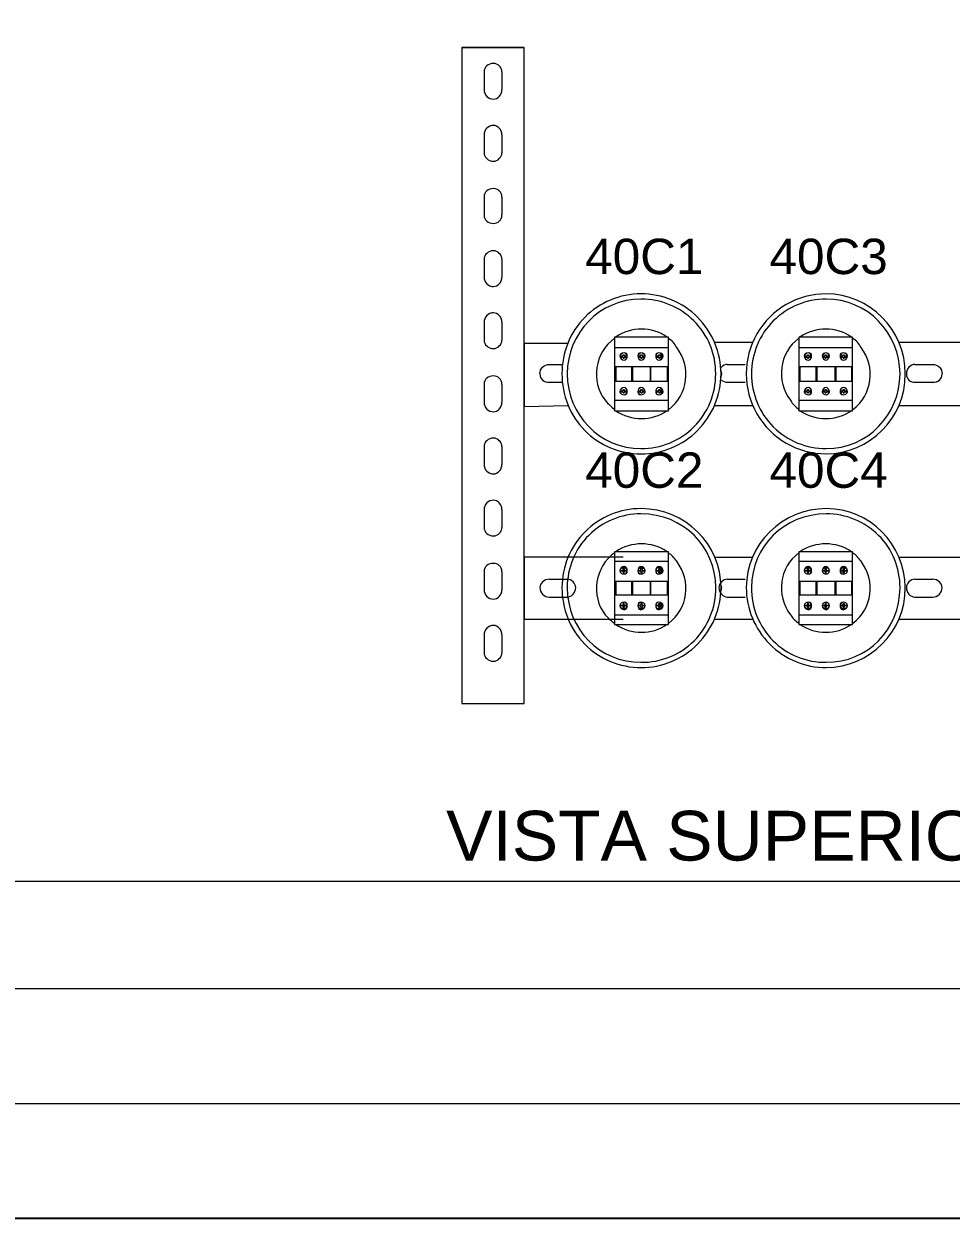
# Model space of a CAD drawing. Header units: millimetres. Extents: x 1004 to 59588, y 686 to 38112.
# Drawn here: x 17087 to 17605, y 10511 to 11178 of the extents above; entities that cross this region are included whole.
import ezdxf

# ---------------------------------------------------------------- set-up
doc = ezdxf.new("R2010")
doc.units = ezdxf.units.MM
doc.layers.add('PDF4_Geometry', color=7, linetype='Continuous')
doc.layers.add('PDF4_Text', color=7, linetype='Continuous')
doc.styles.add('PDF Arial', font='arial.ttf')

msp = doc.modelspace()

# ---------------------------------------------------------------- linework, layer by layer
at = {"layer": 'PDF4_Geometry', "lineweight": 25}
msp.add_lwpolyline([(19437.16, 13317.07), (15354.22, 13317.07), (15354.22, 10510.6), (19437.16, 10510.6)], close=True, dxfattribs=at)
at = {"layer": 'PDF4_Geometry', "lineweight": 0}
msp.add_lwpolyline([(17366.58, 10798.24), (17366.58, 11164.71), (17331.87, 11164.71), (17331.87, 10798.24)], close=True, dxfattribs=at)
for points in [[(17331.87, 11164.71), (17366.58, 11164.71)], [(17344.22, 11151.18), (17344.22, 11151.18)], [(17354.22, 11151.18), (17354.22, 11141.18)], [(17331.87, 11119.42), (17331.87, 11084.71)], [(17344.22, 11115.89), (17344.22, 11115.89)], [(17354.22, 11115.89), (17354.22, 11105.89)], [(17344.22, 11081.18), (17344.22, 11081.18)], [(17344.22, 11081.18), (17344.22, 11071.18)], [(17354.22, 11081.18), (17354.22, 11071.18)], [(17344.22, 11046.48), (17344.22, 11046.48)], [(17354.22, 11046.48), (17354.22, 11036.48)], [(17344.22, 11011.18), (17344.22, 11011.18)], [(17354.22, 11011.18), (17354.22, 11001.18)], [(17331.87, 11000.01), (17331.87, 10964.71)], [(17390.69, 10999.42), (17366.58, 10999.42), (17366.58, 10964.13), (17391.28, 10964.71)], [(17473.05, 11000.01), (17494.22, 11000.01)], [(17575.99, 11000.01), (17613.63, 11000.01)], [(17480.11, 10987.65), (17490.11, 10987.65)], [(17594.81, 10987.65), (17594.81, 10987.65)], [(17344.22, 10976.48), (17344.22, 10976.48)], [(17354.22, 10976.48), (17354.22, 10966.48)], [(17380.69, 10977.65), (17387.75, 10977.65)], [(17480.11, 10977.65), (17490.11, 10977.65)], [(17584.81, 10977.65), (17594.81, 10977.65)], [(17473.05, 10964.71), (17494.22, 10964.71)], [(17575.99, 10964.71), (17613.63, 10964.71)], [(17344.22, 10941.77), (17344.22, 10941.77)], [(17354.22, 10941.77), (17354.22, 10931.77)], [(17344.22, 10906.48), (17344.22, 10906.48)], [(17354.22, 10906.48), (17354.22, 10896.48)], [(17331.87, 10880.01), (17331.87, 10845.3)], [(17421.87, 10880.01), (17366.58, 10880.01), (17366.58, 10845.3), (17421.87, 10845.3)], [(17473.05, 10880.01), (17494.22, 10880.01)], [(17575.99, 10880.01), (17613.63, 10880.01)], [(17344.22, 10871.77), (17344.22, 10871.77)], [(17354.22, 10871.77), (17354.22, 10861.77)], [(17380.69, 10867.65), (17390.69, 10867.65)], [(17390.69, 10867.65), (17390.69, 10867.65)], [(17480.11, 10867.65), (17490.11, 10867.65)], [(17584.81, 10867.65), (17594.81, 10867.65)], [(17594.81, 10867.65), (17594.81, 10867.65)], [(17480.11, 10857.65), (17490.11, 10857.65)], [(17473.05, 10845.3), (17494.22, 10845.3)], [(17575.99, 10845.3), (17613.63, 10845.3)], [(17344.22, 10836.48), (17344.22, 10836.48)], [(17354.22, 10836.48), (17354.22, 10826.48)]]:
    msp.add_lwpolyline(points, dxfattribs=at)
for points in [[(17344.22, 11151.18), (17344.22, 11141.18, 0.416667), (17349.52, 11135.89)], [(17349.52, 11121.18, 0.416667), (17344.22, 11115.89), (17344.22, 11105.89)], [(17344.22, 11046.48), (17344.22, 11036.48, 0.416667), (17349.52, 11031.18)], [(17349.52, 11016.48, 0.416667), (17344.22, 11011.18), (17344.22, 11001.18)], [(17375.4, 10982.36, -0.416667), (17380.69, 10987.65), (17387.75, 10987.65)], [(17584.81, 10987.65), (17594.81, 10987.65, -0.416667), (17600.11, 10982.36)], [(17344.22, 10976.48), (17344.22, 10966.48, 0.416667), (17349.52, 10961.18)], [(17344.22, 10941.77), (17344.22, 10931.77, 0.416667), (17349.52, 10926.48)], [(17349.52, 10911.77, 0.416667), (17344.22, 10906.48), (17344.22, 10896.48)], [(17344.22, 10871.77), (17344.22, 10861.77, 0.416667), (17349.52, 10856.48)], [(17375.4, 10862.95, 0.416667), (17380.69, 10857.65), (17390.69, 10857.65)], [(17584.81, 10857.65), (17594.81, 10857.65, 0.416667), (17600.11, 10862.95)], [(17349.52, 10841.77, 0.416667), (17344.22, 10836.48), (17344.22, 10826.48)]]:
    msp.add_lwpolyline(points, format="xyb", dxfattribs=at)
at = {"layer": 'PDF4_Geometry', "lineweight": 18}
msp.add_lwpolyline([(17476.58, 10982.36, 0.414474), (17431.87, 11027.07, 0.417203), (17387.75, 10982.36, 0.417203), (17431.87, 10937.65, 0.414474)], format="xyb", close=True, dxfattribs=at)
for points in [[(17431.87, 10940.6, 0.417263), (17473.63, 10982.36, 0.417263), (17431.87, 11024.13)], [(17535.4, 11024.13, 0.417263), (17493.63, 10982.36, 0.417263), (17535.4, 10940.6)], [(17431.87, 10907.07, 0.415009), (17387.75, 10862.95, 0.417203), (17431.87, 10818.24, 0.414474), (17476.58, 10862.95)]]:
    msp.add_lwpolyline(points, format="xyb", dxfattribs=at)
for points in [[(17417.16, 10961.77), (17447.16, 10961.77), (17447.16, 11002.95), (17417.16, 11002.95)], [(17520.11, 10961.77), (17550.11, 10961.77), (17550.11, 11002.95), (17520.11, 11002.95)], [(17437.16, 10978.24), (17437.16, 10986.48)], [(17417.16, 10842.36), (17447.16, 10842.36), (17447.16, 10882.95), (17417.16, 10882.95)], [(17520.11, 10842.36), (17550.11, 10842.36), (17550.11, 10882.95), (17520.11, 10882.95)], [(17424.22, 10872.36), (17422.46, 10872.36)], [(17434.22, 10872.36), (17432.46, 10872.36)], [(17441.28, 10872.36), (17440.11, 10872.36)], [(17443.63, 10872.36), (17442.46, 10872.36)], [(17527.16, 10872.36), (17525.4, 10872.36)], [(17537.16, 10872.36), (17535.4, 10872.36)], [(17547.16, 10872.36), (17545.4, 10872.36)], [(17437.16, 10858.83), (17437.16, 10866.48)], [(17424.22, 10852.95), (17422.46, 10852.95)], [(17434.22, 10852.95), (17432.46, 10852.95)], [(17441.28, 10852.95), (17440.11, 10852.95)], [(17443.63, 10852.95), (17442.46, 10852.95)], [(17527.16, 10852.95), (17525.4, 10852.95)], [(17537.16, 10852.95), (17535.4, 10852.95)], [(17547.16, 10852.95), (17545.4, 10852.95)]]:
    msp.add_lwpolyline(points, close=True, dxfattribs=at)
for points in [[(17417.16, 10997.07), (17447.16, 10997.07)], [(17420.11, 10992.36), (17421.87, 10992.36), (17421.87, 10992.95), (17422.46, 10992.95), (17422.46, 10992.36), (17424.22, 10992.36)], [(17420.11, 10991.77), (17421.87, 10991.77), (17421.87, 10991.18), (17422.46, 10991.18), (17422.46, 10991.77), (17424.22, 10991.77)], [(17421.28, 10992.36), (17421.28, 10991.77)], [(17421.87, 10992.36), (17421.87, 10992.36)], [(17421.87, 10991.77), (17421.87, 10991.77)], [(17422.46, 10992.36), (17422.46, 10992.36)], [(17422.46, 10991.77), (17422.46, 10991.77)], [(17423.05, 10992.36), (17423.05, 10991.77)], [(17430.11, 10992.36), (17431.87, 10992.36), (17431.87, 10992.95), (17432.46, 10992.95), (17432.46, 10992.36), (17434.22, 10992.36)], [(17430.11, 10991.77), (17431.87, 10991.77), (17431.87, 10991.18), (17432.46, 10991.18), (17432.46, 10991.77), (17434.22, 10991.77)], [(17431.28, 10992.36), (17431.28, 10991.77)], [(17431.87, 10992.36), (17431.87, 10992.36)], [(17431.87, 10991.77), (17431.87, 10991.77)], [(17432.46, 10992.36), (17432.46, 10992.36)], [(17432.46, 10991.77), (17432.46, 10991.77)], [(17433.05, 10992.36), (17433.05, 10991.77)], [(17440.11, 10992.36), (17441.28, 10992.36)], [(17440.11, 10991.77), (17441.28, 10991.77)], [(17440.69, 10992.36), (17440.69, 10991.77)], [(17441.28, 10991.77), (17441.28, 10991.77)], [(17441.87, 10992.36), (17441.87, 10992.95), (17442.46, 10992.95), (17442.46, 10992.36), (17443.63, 10992.36)], [(17441.87, 10991.77), (17441.87, 10991.18), (17442.46, 10991.18), (17442.46, 10991.77), (17443.63, 10991.77)], [(17442.46, 10992.36), (17442.46, 10992.36)], [(17442.46, 10991.77), (17442.46, 10991.77)], [(17443.05, 10992.36), (17443.05, 10991.77)], [(17520.11, 10997.07), (17550.11, 10997.07)], [(17523.05, 10992.36), (17524.81, 10992.36), (17524.81, 10992.95), (17525.4, 10992.95), (17525.4, 10992.36), (17527.16, 10992.36)], [(17523.05, 10991.77), (17524.81, 10991.77), (17524.81, 10991.18), (17525.4, 10991.18), (17525.4, 10991.77), (17527.16, 10991.77)], [(17524.22, 10992.36), (17524.22, 10991.77)], [(17524.81, 10992.36), (17524.81, 10992.36)], [(17524.81, 10991.77), (17524.81, 10991.77)], [(17525.4, 10992.36), (17525.4, 10992.36)], [(17525.4, 10991.77), (17525.4, 10991.77)], [(17525.99, 10992.36), (17525.99, 10991.77)], [(17533.05, 10992.36), (17534.81, 10992.36), (17534.81, 10992.95), (17535.4, 10992.95), (17535.4, 10992.36), (17537.16, 10992.36)], [(17533.05, 10991.77), (17534.81, 10991.77), (17534.81, 10991.18), (17535.4, 10991.18), (17535.4, 10991.77), (17537.16, 10991.77)], [(17534.22, 10992.36), (17534.22, 10991.77)], [(17534.81, 10992.36), (17534.81, 10992.36)], [(17534.81, 10991.77), (17534.81, 10991.77)], [(17535.4, 10992.36), (17535.4, 10992.36)], [(17535.4, 10991.77), (17535.4, 10991.77)], [(17535.99, 10992.36), (17535.99, 10991.77)], [(17543.05, 10992.36), (17544.81, 10992.36), (17544.81, 10992.95), (17545.4, 10992.95), (17545.4, 10992.36), (17547.16, 10992.36)], [(17543.05, 10991.77), (17544.81, 10991.77), (17544.81, 10991.18), (17545.4, 10991.18), (17545.4, 10991.77), (17547.16, 10991.77)], [(17544.22, 10992.36), (17544.22, 10991.77)], [(17544.81, 10992.36), (17544.81, 10992.36)], [(17544.81, 10991.77), (17544.81, 10991.77)], [(17545.4, 10992.36), (17545.4, 10992.36)], [(17545.4, 10991.77), (17545.4, 10991.77)], [(17545.99, 10992.36), (17545.99, 10991.77)], [(17417.16, 10986.48), (17447.16, 10986.48)], [(17417.75, 10986.48), (17417.75, 10978.24)], [(17426.58, 10986.48), (17426.58, 10978.24)], [(17427.16, 10986.48), (17427.16, 10978.24)], [(17446.58, 10986.48), (17446.58, 10978.24)], [(17520.11, 10986.48), (17550.11, 10986.48)], [(17520.69, 10986.48), (17520.69, 10978.24)], [(17529.52, 10986.48), (17529.52, 10978.24)], [(17530.11, 10986.48), (17530.11, 10978.24)], [(17540.11, 10986.48), (17540.11, 10978.24)], [(17540.69, 10986.48), (17540.69, 10978.24)], [(17549.52, 10986.48), (17549.52, 10978.24)], [(17417.16, 10978.24), (17447.16, 10978.24)], [(17520.11, 10978.24), (17550.11, 10978.24)], [(17420.11, 10972.95), (17421.87, 10972.95), (17421.87, 10973.54), (17422.46, 10973.54), (17422.46, 10972.95), (17424.22, 10972.95)], [(17420.11, 10972.36), (17421.87, 10972.36), (17421.87, 10971.77), (17422.46, 10971.77), (17422.46, 10972.36), (17424.22, 10972.36)], [(17421.28, 10972.95), (17421.28, 10972.36)], [(17421.87, 10972.95), (17421.87, 10972.95)], [(17421.87, 10972.36), (17421.87, 10972.36)], [(17422.46, 10972.95), (17422.46, 10972.95)], [(17422.46, 10972.36), (17422.46, 10972.36)], [(17423.05, 10972.95), (17423.05, 10972.36)], [(17430.11, 10972.95), (17431.87, 10972.95), (17431.87, 10973.54), (17432.46, 10973.54), (17432.46, 10972.95), (17434.22, 10972.95)], [(17430.11, 10972.36), (17431.87, 10972.36), (17431.87, 10971.77), (17432.46, 10971.77), (17432.46, 10972.36), (17434.22, 10972.36)], [(17431.28, 10972.95), (17431.28, 10972.36)], [(17431.87, 10972.95), (17431.87, 10972.95)], [(17431.87, 10972.36), (17431.87, 10972.36)], [(17432.46, 10972.95), (17432.46, 10972.95)], [(17432.46, 10972.36), (17432.46, 10972.36)], [(17433.05, 10972.95), (17433.05, 10972.36)], [(17440.11, 10972.95), (17441.28, 10972.95)], [(17440.11, 10972.36), (17441.28, 10972.36)], [(17440.69, 10972.95), (17440.69, 10972.36)], [(17441.28, 10972.36), (17441.28, 10972.36)], [(17441.87, 10972.95), (17441.87, 10973.54), (17442.46, 10973.54), (17442.46, 10972.95), (17443.63, 10972.95)], [(17441.87, 10972.36), (17441.87, 10971.77), (17442.46, 10971.77), (17442.46, 10972.36), (17443.63, 10972.36)], [(17442.46, 10972.95), (17442.46, 10972.95)], [(17442.46, 10972.36), (17442.46, 10972.36)], [(17443.05, 10972.95), (17443.05, 10972.36)], [(17523.05, 10972.95), (17524.81, 10972.95), (17524.81, 10973.54), (17525.4, 10973.54), (17525.4, 10972.95), (17527.16, 10972.95)], [(17523.05, 10972.36), (17524.81, 10972.36), (17524.81, 10971.77), (17525.4, 10971.77), (17525.4, 10972.36), (17527.16, 10972.36)], [(17524.22, 10972.95), (17524.22, 10972.36)], [(17524.81, 10972.95), (17524.81, 10972.95)], [(17524.81, 10972.36), (17524.81, 10972.36)], [(17525.4, 10972.95), (17525.4, 10972.95)], [(17525.4, 10972.36), (17525.4, 10972.36)], [(17525.99, 10972.95), (17525.99, 10972.36)], [(17533.05, 10972.95), (17534.81, 10972.95), (17534.81, 10973.54), (17535.4, 10973.54), (17535.4, 10972.95), (17537.16, 10972.95)], [(17533.05, 10972.36), (17534.81, 10972.36), (17534.81, 10971.77), (17535.4, 10971.77), (17535.4, 10972.36), (17537.16, 10972.36)], [(17534.22, 10972.95), (17534.22, 10972.36)], [(17534.81, 10972.95), (17534.81, 10972.95)], [(17534.81, 10972.36), (17534.81, 10972.36)], [(17535.4, 10972.95), (17535.4, 10972.95)], [(17535.4, 10972.36), (17535.4, 10972.36)], [(17535.99, 10972.95), (17535.99, 10972.36)], [(17543.05, 10972.95), (17544.81, 10972.95), (17544.81, 10973.54), (17545.4, 10973.54), (17545.4, 10972.95), (17547.16, 10972.95)], [(17543.05, 10972.36), (17544.81, 10972.36), (17544.81, 10971.77), (17545.4, 10971.77), (17545.4, 10972.36), (17547.16, 10972.36)], [(17544.22, 10972.95), (17544.22, 10972.36)], [(17544.81, 10972.95), (17544.81, 10972.95)], [(17544.81, 10972.36), (17544.81, 10972.36)], [(17545.4, 10972.95), (17545.4, 10972.95)], [(17545.4, 10972.36), (17545.4, 10972.36)], [(17545.99, 10972.95), (17545.99, 10972.36)], [(17417.16, 10967.65), (17447.16, 10967.65)], [(17520.11, 10967.65), (17550.11, 10967.65)], [(17417.16, 10877.65), (17447.16, 10877.65)], [(17421.87, 10872.36), (17420.11, 10872.36), (17421.87, 10872.36), (17421.87, 10872.95), (17421.87, 10873.54), (17422.46, 10873.54), (17422.46, 10872.95), (17422.46, 10872.36)], [(17421.28, 10872.36), (17421.28, 10872.36)], [(17421.87, 10872.36), (17421.87, 10872.36)], [(17421.87, 10871.77), (17421.87, 10871.18), (17422.46, 10871.18), (17422.46, 10871.77)], [(17423.05, 10872.36), (17423.05, 10872.36)], [(17431.87, 10872.36), (17430.11, 10872.36), (17431.87, 10872.36), (17431.87, 10872.95), (17431.87, 10873.54), (17432.46, 10873.54), (17432.46, 10872.95), (17432.46, 10872.36)], [(17431.28, 10872.36), (17431.28, 10872.36)], [(17431.87, 10872.36), (17431.87, 10872.36)], [(17431.87, 10871.77), (17431.87, 10871.18), (17432.46, 10871.18), (17432.46, 10871.77)], [(17433.05, 10872.36), (17433.05, 10872.36)], [(17440.69, 10872.36), (17440.69, 10872.36)], [(17441.28, 10872.36), (17441.28, 10872.36)], [(17441.87, 10872.95), (17441.87, 10873.54), (17442.46, 10873.54), (17442.46, 10872.95), (17442.46, 10872.36)], [(17442.46, 10871.77), (17442.46, 10871.18), (17441.87, 10871.18), (17441.87, 10871.77)], [(17443.05, 10872.36), (17443.05, 10872.36)], [(17520.11, 10877.65), (17550.11, 10877.65)], [(17524.81, 10872.36), (17523.05, 10872.36), (17524.81, 10872.36), (17524.81, 10872.95), (17524.81, 10873.54), (17525.4, 10873.54), (17525.4, 10872.95), (17525.4, 10872.36)], [(17524.22, 10872.36), (17524.22, 10872.36)], [(17524.81, 10872.36), (17524.81, 10872.36)], [(17524.81, 10871.77), (17524.81, 10871.18), (17525.4, 10871.18), (17525.4, 10871.77)], [(17525.99, 10872.36), (17525.99, 10872.36)], [(17534.81, 10872.36), (17533.05, 10872.36), (17534.81, 10872.36), (17534.81, 10872.95), (17534.81, 10873.54), (17535.4, 10873.54), (17535.4, 10872.95), (17535.4, 10872.36)], [(17534.22, 10872.36), (17534.22, 10872.36)], [(17534.81, 10872.36), (17534.81, 10872.36)], [(17534.81, 10871.77), (17534.81, 10871.18), (17535.4, 10871.18), (17535.4, 10871.77)], [(17535.99, 10872.36), (17535.99, 10872.36)], [(17544.81, 10872.36), (17543.05, 10872.36), (17544.81, 10872.36), (17544.81, 10872.95), (17544.81, 10873.54), (17545.4, 10873.54), (17545.4, 10872.95), (17545.4, 10872.36)], [(17544.22, 10872.36), (17544.22, 10872.36)], [(17544.81, 10872.36), (17544.81, 10872.36)], [(17545.4, 10871.77), (17545.4, 10871.18), (17544.81, 10871.18), (17544.81, 10871.77)], [(17545.99, 10872.36), (17545.99, 10872.36)], [(17417.16, 10866.48), (17447.16, 10866.48)], [(17417.75, 10866.48), (17417.75, 10858.83)], [(17426.58, 10866.48), (17426.58, 10858.83)], [(17427.16, 10866.48), (17427.16, 10858.83)], [(17446.58, 10866.48), (17446.58, 10858.83)], [(17520.11, 10866.48), (17550.11, 10866.48)], [(17520.69, 10866.48), (17520.69, 10858.83)], [(17529.52, 10866.48), (17529.52, 10858.83)], [(17530.11, 10866.48), (17530.11, 10858.83)], [(17540.11, 10866.48), (17540.11, 10858.83)], [(17540.69, 10866.48), (17540.69, 10858.83)], [(17549.52, 10866.48), (17549.52, 10858.83)], [(17417.16, 10858.83), (17447.16, 10858.83)], [(17520.11, 10858.83), (17550.11, 10858.83)], [(17422.46, 10852.95), (17422.46, 10852.36), (17422.46, 10851.77), (17421.87, 10851.77), (17421.87, 10852.36), (17421.87, 10852.95), (17420.11, 10852.95), (17421.87, 10852.95)], [(17421.28, 10852.95), (17421.28, 10852.95)], [(17422.46, 10853.54), (17422.46, 10854.13), (17421.87, 10854.13), (17421.87, 10853.54)], [(17423.05, 10852.95), (17423.05, 10852.95)], [(17432.46, 10852.95), (17432.46, 10852.36), (17432.46, 10851.77), (17431.87, 10851.77), (17431.87, 10852.36), (17431.87, 10852.95), (17430.11, 10852.95), (17431.87, 10852.95)], [(17431.28, 10852.95), (17431.28, 10852.95)], [(17432.46, 10853.54), (17432.46, 10854.13), (17431.87, 10854.13), (17431.87, 10853.54)], [(17433.05, 10852.95), (17433.05, 10852.95)], [(17440.69, 10852.95), (17440.69, 10852.95)], [(17441.28, 10852.95), (17441.28, 10852.95)], [(17441.87, 10853.54), (17441.87, 10854.13), (17442.46, 10854.13), (17442.46, 10853.54)], [(17442.46, 10852.95), (17442.46, 10852.36), (17442.46, 10851.77), (17441.87, 10851.77), (17441.87, 10852.36)], [(17443.05, 10852.95), (17443.05, 10852.95)], [(17525.4, 10852.95), (17525.4, 10852.36), (17525.4, 10851.77), (17524.81, 10851.77), (17524.81, 10852.36), (17524.81, 10852.95), (17523.05, 10852.95), (17524.81, 10852.95)], [(17524.22, 10852.95), (17524.22, 10852.95)], [(17525.4, 10853.54), (17525.4, 10854.13), (17524.81, 10854.13), (17524.81, 10853.54)], [(17525.99, 10852.95), (17525.99, 10852.95)], [(17535.4, 10852.95), (17535.4, 10852.36), (17535.4, 10851.77), (17534.81, 10851.77), (17534.81, 10852.36), (17534.81, 10852.95), (17533.05, 10852.95), (17534.81, 10852.95)], [(17534.22, 10852.95), (17534.22, 10852.95)], [(17535.4, 10853.54), (17535.4, 10854.13), (17534.81, 10854.13), (17534.81, 10853.54)], [(17535.99, 10852.95), (17535.99, 10852.95)], [(17545.4, 10852.95), (17545.4, 10852.36), (17545.4, 10851.77), (17544.81, 10851.77), (17544.81, 10852.36), (17544.81, 10852.95), (17543.05, 10852.95), (17544.81, 10852.95)], [(17544.22, 10852.95), (17544.22, 10852.95)], [(17544.81, 10853.54), (17544.81, 10854.13), (17545.4, 10854.13), (17545.4, 10853.54)], [(17545.99, 10852.95), (17545.99, 10852.95)], [(17417.16, 10847.65), (17447.16, 10847.65)], [(17520.11, 10847.65), (17550.11, 10847.65)]]:
    msp.add_lwpolyline(points, dxfattribs=at)
at = {"layer": 'PDF4_Geometry', "lineweight": 9}
for points in [[(15354.22, 10698.83), (19438.34, 10698.83)], [(16437.75, 10638.83), (17908.93, 10638.83)], [(16441.87, 10574.71), (17911.28, 10574.71)]]:
    msp.add_lwpolyline(points, dxfattribs=at)
at = {"layer": 'PDF4_Geometry', "lineweight": 25}
msp.add_lwpolyline([(15354.22, 10510.6), (19437.16, 10510.6)], dxfattribs=at)
msp.add_lwpolyline([(15354.22, 10510.6), (19437.16, 10510.6)], dxfattribs=at)
at = {"layer": 'PDF4_Geometry', "lineweight": 18}
for centre, radius, start, end in [((17535.38, 10982.38), 44.69, 89.97456, 270.02544), ((17432.16, 10981.62), 25.75, 55.95895, 124.04105), ((17535.11, 10981.62), 25.75, 55.95895, 124.04105), ((17439.48, 10990.79), 13.89, 26.85899, 56.40809), ((17542.42, 10990.79), 13.89, 26.85899, 56.40809), ((17432.16, 10983.11), 25.75, 235.95895, 304.04105), ((17535.11, 10983.11), 25.75, 235.95895, 304.04105), ((17535.08, 10862.63), 44.44, 0.41274, 89.58726), ((17431.62, 10863.2), 40.92, 89.64408, 180.35592), ((17535.65, 10863.2), 40.92, 359.64408, 90.35592), ((17432.16, 10861.62), 25.75, 55.95895, 124.04105), ((17535.11, 10861.62), 25.75, 55.95895, 124.04105), ((17431.56, 10862.41), 24.61, 125.81781, 216.83585), ((17437.08, 10867.57), 17.9, 34.28835, 55.71165), ((17540.02, 10867.57), 17.9, 34.28835, 55.71165), ((17432.45, 10862.37), 41.19, 269.18846, 0.81154), ((17535.38, 10862.93), 44.69, 179.97456, 270.02544), ((17534.82, 10862.37), 41.19, 179.18846, 270.81154), ((17530.19, 10857.74), 17.9, 214.28835, 235.71165), ((17432.16, 10863.69), 25.75, 235.95895, 304.04105), ((17535.11, 10863.69), 25.75, 235.95895, 304.04105)]:
    msp.add_arc(centre, radius, start, end, dxfattribs=at)
at = {"layer": 'PDF4_Geometry', "lineweight": 0}
for points in [[(17349.52, 11155.89), (17346.58, 11155.89), (17344.22, 11153.54), (17344.22, 11151.18)], [(17354.22, 11151.18), (17354.22, 11153.54), (17351.87, 11155.89), (17349.52, 11155.89)], [(17349.52, 11135.89), (17351.87, 11135.89), (17354.22, 11138.24), (17354.22, 11141.18)], [(17354.22, 11115.89), (17354.22, 11118.83), (17351.87, 11121.18), (17349.52, 11121.18)], [(17344.22, 11105.89), (17344.22, 11103.54), (17346.58, 11101.18), (17349.52, 11101.18)], [(17349.52, 11101.18), (17351.87, 11101.18), (17354.22, 11103.54), (17354.22, 11105.89)], [(17349.52, 11085.89), (17346.58, 11085.89), (17344.22, 11084.12), (17344.22, 11081.18)], [(17354.22, 11081.18), (17354.22, 11084.12), (17351.87, 11085.89), (17349.52, 11085.89)], [(17344.22, 11071.18), (17344.22, 11068.24), (17346.58, 11066.48), (17349.52, 11066.48)], [(17349.52, 11066.48), (17351.87, 11066.48), (17354.22, 11068.24), (17354.22, 11071.18)], [(17349.52, 11051.18), (17346.58, 11051.18), (17344.22, 11048.83), (17344.22, 11046.48)], [(17354.22, 11046.48), (17354.22, 11048.83), (17351.87, 11051.18), (17349.52, 11051.18)], [(17349.52, 11031.18), (17351.87, 11031.18), (17354.22, 11033.54), (17354.22, 11036.48)], [(17354.22, 11011.18), (17354.22, 11014.13), (17351.87, 11016.48), (17349.52, 11016.48)], [(17344.22, 11001.18), (17344.22, 10998.83), (17346.58, 10996.48), (17349.52, 10996.48)], [(17349.52, 10996.48), (17351.87, 10996.48), (17354.22, 10998.83), (17354.22, 11001.18)], [(17480.11, 10987.65), (17478.93, 10987.65), (17477.75, 10987.07), (17476.58, 10985.89)], [(17584.81, 10987.65), (17582.46, 10987.65), (17580.11, 10985.3), (17580.11, 10982.36)], [(17349.52, 10981.18), (17346.58, 10981.18), (17344.22, 10979.42), (17344.22, 10976.48)], [(17354.22, 10976.48), (17354.22, 10979.42), (17351.87, 10981.18), (17349.52, 10981.18)], [(17375.4, 10982.36), (17375.4, 10979.42), (17377.75, 10977.65), (17380.69, 10977.65)], [(17476.58, 10980.6), (17477.16, 10981.77), (17477.16, 10982.95), (17476.58, 10984.13)], [(17476.58, 10978.83), (17477.75, 10978.24), (17478.93, 10977.65), (17480.11, 10977.65)], [(17580.11, 10982.36), (17580.11, 10979.42), (17582.46, 10977.65), (17584.81, 10977.65)], [(17594.81, 10977.65), (17597.75, 10977.65), (17600.11, 10979.42), (17600.11, 10982.36)], [(17349.52, 10961.18), (17351.87, 10961.18), (17354.22, 10963.54), (17354.22, 10966.48)], [(17349.52, 10946.48), (17346.58, 10946.48), (17344.22, 10944.13), (17344.22, 10941.77)], [(17354.22, 10941.77), (17354.22, 10944.13), (17351.87, 10946.48), (17349.52, 10946.48)], [(17349.52, 10926.48), (17351.87, 10926.48), (17354.22, 10928.83), (17354.22, 10931.77)], [(17354.22, 10906.48), (17354.22, 10909.42), (17351.87, 10911.77), (17349.52, 10911.77)], [(17344.22, 10896.48), (17344.22, 10894.13), (17346.58, 10891.77), (17349.52, 10891.77)], [(17349.52, 10891.77), (17351.87, 10891.77), (17354.22, 10894.13), (17354.22, 10896.48)], [(17349.52, 10876.48), (17346.58, 10876.48), (17344.22, 10874.71), (17344.22, 10871.77)], [(17354.22, 10871.77), (17354.22, 10874.71), (17351.87, 10876.48), (17349.52, 10876.48)], [(17380.69, 10867.65), (17377.75, 10867.65), (17375.4, 10865.3), (17375.4, 10862.95)], [(17395.4, 10862.95), (17395.4, 10865.3), (17393.05, 10867.65), (17390.69, 10867.65)], [(17480.11, 10867.65), (17477.75, 10867.65), (17475.4, 10865.3), (17475.4, 10862.95)], [(17584.81, 10867.65), (17582.46, 10867.65), (17580.11, 10865.3), (17580.11, 10862.95)], [(17600.11, 10862.95), (17600.11, 10865.3), (17597.75, 10867.65), (17594.81, 10867.65)], [(17349.52, 10856.48), (17351.87, 10856.48), (17354.22, 10858.83), (17354.22, 10861.77)], [(17390.69, 10857.65), (17393.05, 10857.65), (17395.4, 10860.01), (17395.4, 10862.95)], [(17475.4, 10862.95), (17475.4, 10860.01), (17477.75, 10857.65), (17480.11, 10857.65)], [(17476.58, 10861.18), (17477.16, 10862.36), (17477.16, 10863.54), (17476.58, 10864.13)], [(17580.11, 10862.95), (17580.11, 10860.01), (17582.46, 10857.65), (17584.81, 10857.65)], [(17354.22, 10836.48), (17354.22, 10839.42), (17351.87, 10841.77), (17349.52, 10841.77)], [(17344.22, 10826.48), (17344.22, 10824.13), (17346.58, 10821.77), (17349.52, 10821.77)], [(17349.52, 10821.77), (17351.87, 10821.77), (17354.22, 10824.13), (17354.22, 10826.48)]]:
    msp.add_open_spline(points, degree=3, dxfattribs=at)
at = {"layer": 'PDF4_Geometry', "lineweight": 18}
for points in [[(17579.52, 10982.36), (17579.52, 11007.07), (17559.52, 11027.07), (17535.4, 11027.07)], [(17431.87, 11024.13), (17408.93, 11024.13), (17390.69, 11005.3), (17390.69, 10982.36)], [(17576.58, 10982.36), (17576.58, 11005.3), (17558.34, 11024.13), (17535.4, 11024.13)], [(17417.16, 11002.36), (17405.99, 10994.13), (17403.63, 10978.24), (17411.87, 10967.65)], [(17520.11, 11002.36), (17508.93, 10994.13), (17507.16, 10978.24), (17515.4, 10967.65)], [(17422.46, 10994.13), (17421.28, 10994.13), (17420.11, 10993.54), (17420.11, 10992.36)], [(17422.46, 10994.13), (17421.28, 10994.13), (17420.11, 10992.95), (17420.11, 10992.36)], [(17420.11, 10992.36), (17420.11, 10991.18), (17421.28, 10990.01), (17422.46, 10990.01)], [(17420.11, 10992.36), (17420.11, 10991.18), (17421.28, 10990.01), (17422.46, 10990.01)], [(17424.22, 10992.36), (17424.22, 10993.54), (17423.63, 10994.13), (17422.46, 10994.13)], [(17424.22, 10992.36), (17424.22, 10992.95), (17423.05, 10994.13), (17422.46, 10994.13)], [(17422.46, 10990.01), (17423.63, 10990.01), (17424.22, 10991.18), (17424.22, 10992.36)], [(17422.46, 10990.01), (17423.05, 10990.01), (17424.22, 10991.18), (17424.22, 10992.36)], [(17431.87, 10994.13), (17430.69, 10994.13), (17430.11, 10993.54), (17430.11, 10992.36)], [(17431.87, 10994.13), (17431.28, 10994.13), (17430.11, 10992.95), (17430.11, 10992.36)], [(17430.11, 10992.36), (17430.11, 10991.18), (17430.69, 10990.01), (17431.87, 10990.01)], [(17430.11, 10992.36), (17430.11, 10991.18), (17431.28, 10990.01), (17431.87, 10990.01)], [(17434.22, 10992.36), (17434.22, 10993.54), (17433.05, 10994.13), (17431.87, 10994.13)], [(17434.22, 10992.36), (17434.22, 10992.95), (17433.05, 10994.13), (17431.87, 10994.13)], [(17431.87, 10990.01), (17433.05, 10990.01), (17434.22, 10991.18), (17434.22, 10992.36)], [(17431.87, 10990.01), (17433.05, 10990.01), (17434.22, 10991.18), (17434.22, 10992.36)], [(17441.87, 10994.13), (17440.69, 10994.13), (17440.11, 10993.54), (17440.11, 10992.36)], [(17441.87, 10994.13), (17440.69, 10994.13), (17440.11, 10992.95), (17440.11, 10992.36)], [(17440.11, 10992.36), (17440.11, 10991.18), (17440.69, 10990.01), (17441.87, 10990.01)], [(17440.11, 10992.36), (17440.11, 10991.18), (17440.69, 10990.01), (17441.87, 10990.01)], [(17441.28, 10992.36), (17441.87, 10992.36), (17441.87, 10992.36), (17441.87, 10992.36)], [(17441.87, 10991.77), (17441.87, 10991.77), (17441.87, 10991.77), (17441.28, 10991.77)], [(17444.22, 10992.36), (17444.22, 10993.54), (17443.05, 10994.13), (17441.87, 10994.13)], [(17443.63, 10992.36), (17443.63, 10992.95), (17443.05, 10994.13), (17441.87, 10994.13)], [(17441.87, 10990.01), (17443.05, 10990.01), (17444.22, 10991.18), (17444.22, 10992.36)], [(17441.87, 10990.01), (17443.05, 10990.01), (17443.63, 10991.18), (17443.63, 10992.36)], [(17447.16, 10962.36), (17458.34, 10970.6), (17460.11, 10986.48), (17451.87, 10997.07)], [(17525.4, 10994.13), (17524.22, 10994.13), (17523.05, 10993.54), (17523.05, 10992.36)], [(17525.4, 10994.13), (17524.22, 10994.13), (17523.05, 10992.95), (17523.05, 10992.36)], [(17523.05, 10992.36), (17523.05, 10991.18), (17524.22, 10990.01), (17525.4, 10990.01)], [(17523.05, 10992.36), (17523.05, 10991.18), (17524.22, 10990.01), (17525.4, 10990.01)], [(17527.16, 10992.36), (17527.16, 10993.54), (17526.58, 10994.13), (17525.4, 10994.13)], [(17527.16, 10992.36), (17527.16, 10992.95), (17525.99, 10994.13), (17525.4, 10994.13)], [(17525.4, 10990.01), (17526.58, 10990.01), (17527.16, 10991.18), (17527.16, 10992.36)], [(17525.4, 10990.01), (17525.99, 10990.01), (17527.16, 10991.18), (17527.16, 10992.36)], [(17535.4, 10994.13), (17534.22, 10994.13), (17533.05, 10993.54), (17533.05, 10992.36)], [(17535.4, 10994.13), (17534.22, 10994.13), (17533.05, 10992.95), (17533.05, 10992.36)], [(17533.05, 10992.36), (17533.05, 10991.18), (17534.22, 10990.01), (17535.4, 10990.01)], [(17533.05, 10992.36), (17533.05, 10991.18), (17534.22, 10990.01), (17535.4, 10990.01)], [(17537.16, 10992.36), (17537.16, 10993.54), (17535.99, 10994.13), (17535.4, 10994.13)], [(17537.16, 10992.36), (17537.16, 10992.95), (17535.99, 10994.13), (17535.4, 10994.13)], [(17535.4, 10990.01), (17535.99, 10990.01), (17537.16, 10991.18), (17537.16, 10992.36)], [(17535.4, 10990.01), (17535.99, 10990.01), (17537.16, 10991.18), (17537.16, 10992.36)], [(17544.81, 10994.13), (17543.63, 10994.13), (17543.05, 10993.54), (17543.05, 10992.36)], [(17544.81, 10994.13), (17544.22, 10994.13), (17543.05, 10992.95), (17543.05, 10992.36)], [(17543.05, 10992.36), (17543.05, 10991.18), (17543.63, 10990.01), (17544.81, 10990.01)], [(17543.05, 10992.36), (17543.05, 10991.18), (17544.22, 10990.01), (17544.81, 10990.01)], [(17547.16, 10992.36), (17547.16, 10993.54), (17545.99, 10994.13), (17544.81, 10994.13)], [(17547.16, 10992.36), (17547.16, 10992.95), (17545.99, 10994.13), (17544.81, 10994.13)], [(17544.81, 10990.01), (17545.99, 10990.01), (17547.16, 10991.18), (17547.16, 10992.36)], [(17544.81, 10990.01), (17545.99, 10990.01), (17547.16, 10991.18), (17547.16, 10992.36)], [(17550.11, 10962.36), (17561.28, 10970.6), (17563.05, 10986.48), (17554.81, 10997.07)], [(17390.69, 10982.36), (17390.69, 10959.42), (17408.93, 10940.6), (17431.87, 10940.6)], [(17535.4, 10937.65), (17559.52, 10937.65), (17579.52, 10957.65), (17579.52, 10982.36)], [(17535.4, 10940.6), (17558.34, 10940.6), (17576.58, 10959.42), (17576.58, 10982.36)], [(17422.46, 10974.71), (17421.28, 10974.71), (17420.11, 10973.54), (17420.11, 10972.36)], [(17422.46, 10974.71), (17421.28, 10974.71), (17420.11, 10973.54), (17420.11, 10972.36)], [(17420.11, 10972.36), (17420.11, 10971.77), (17421.28, 10970.6), (17422.46, 10970.6)], [(17420.11, 10972.36), (17420.11, 10971.77), (17421.28, 10970.6), (17422.46, 10970.6)], [(17424.22, 10972.36), (17424.22, 10973.54), (17423.63, 10974.71), (17422.46, 10974.71)], [(17424.22, 10972.36), (17424.22, 10973.54), (17423.05, 10974.71), (17422.46, 10974.71)], [(17422.46, 10970.6), (17423.63, 10970.6), (17424.22, 10971.77), (17424.22, 10972.36)], [(17422.46, 10970.6), (17423.05, 10970.6), (17424.22, 10971.77), (17424.22, 10972.36)], [(17431.87, 10974.71), (17430.69, 10974.71), (17430.11, 10973.54), (17430.11, 10972.36)], [(17431.87, 10974.71), (17431.28, 10974.71), (17430.11, 10973.54), (17430.11, 10972.36)], [(17430.11, 10972.36), (17430.11, 10971.77), (17430.69, 10970.6), (17431.87, 10970.6)], [(17430.11, 10972.36), (17430.11, 10971.77), (17431.28, 10970.6), (17431.87, 10970.6)], [(17434.22, 10972.36), (17434.22, 10973.54), (17433.05, 10974.71), (17431.87, 10974.71)], [(17434.22, 10972.36), (17434.22, 10973.54), (17433.05, 10974.71), (17431.87, 10974.71)], [(17431.87, 10970.6), (17433.05, 10970.6), (17434.22, 10971.77), (17434.22, 10972.36)], [(17431.87, 10970.6), (17433.05, 10970.6), (17434.22, 10971.77), (17434.22, 10972.36)], [(17441.87, 10974.71), (17440.69, 10974.71), (17440.11, 10973.54), (17440.11, 10972.36)], [(17441.87, 10974.71), (17440.69, 10974.71), (17440.11, 10973.54), (17440.11, 10972.36)], [(17440.11, 10972.36), (17440.11, 10971.77), (17440.69, 10970.6), (17441.87, 10970.6)], [(17440.11, 10972.36), (17440.11, 10971.77), (17440.69, 10970.6), (17441.87, 10970.6)], [(17441.28, 10972.95), (17441.87, 10972.95), (17441.87, 10972.95), (17441.87, 10972.95)], [(17441.87, 10972.36), (17441.87, 10972.36), (17441.87, 10972.36), (17441.28, 10972.36)], [(17444.22, 10972.36), (17444.22, 10973.54), (17443.05, 10974.71), (17441.87, 10974.71)], [(17443.63, 10972.36), (17443.63, 10973.54), (17443.05, 10974.71), (17441.87, 10974.71)], [(17441.87, 10970.6), (17443.05, 10970.6), (17444.22, 10971.77), (17444.22, 10972.36)], [(17441.87, 10970.6), (17443.05, 10970.6), (17443.63, 10971.77), (17443.63, 10972.36)], [(17525.4, 10974.71), (17524.22, 10974.71), (17523.05, 10973.54), (17523.05, 10972.36)], [(17525.4, 10974.71), (17524.22, 10974.71), (17523.05, 10973.54), (17523.05, 10972.36)], [(17523.05, 10972.36), (17523.05, 10971.77), (17524.22, 10970.6), (17525.4, 10970.6)], [(17523.05, 10972.36), (17523.05, 10971.77), (17524.22, 10970.6), (17525.4, 10970.6)], [(17527.16, 10972.36), (17527.16, 10973.54), (17526.58, 10974.71), (17525.4, 10974.71)], [(17527.16, 10972.36), (17527.16, 10973.54), (17525.99, 10974.71), (17525.4, 10974.71)], [(17525.4, 10970.6), (17526.58, 10970.6), (17527.16, 10971.77), (17527.16, 10972.36)], [(17525.4, 10970.6), (17525.99, 10970.6), (17527.16, 10971.77), (17527.16, 10972.36)], [(17535.4, 10974.71), (17534.22, 10974.71), (17533.05, 10973.54), (17533.05, 10972.36)], [(17535.4, 10974.71), (17534.22, 10974.71), (17533.05, 10973.54), (17533.05, 10972.36)], [(17533.05, 10972.36), (17533.05, 10971.77), (17534.22, 10970.6), (17535.4, 10970.6)], [(17533.05, 10972.36), (17533.05, 10971.77), (17534.22, 10970.6), (17535.4, 10970.6)], [(17537.16, 10972.36), (17537.16, 10973.54), (17535.99, 10974.71), (17535.4, 10974.71)], [(17537.16, 10972.36), (17537.16, 10973.54), (17535.99, 10974.71), (17535.4, 10974.71)], [(17535.4, 10970.6), (17535.99, 10970.6), (17537.16, 10971.77), (17537.16, 10972.36)], [(17535.4, 10970.6), (17535.99, 10970.6), (17537.16, 10971.77), (17537.16, 10972.36)], [(17544.81, 10974.71), (17543.63, 10974.71), (17543.05, 10973.54), (17543.05, 10972.36)], [(17544.81, 10974.71), (17544.22, 10974.71), (17543.05, 10973.54), (17543.05, 10972.36)], [(17543.05, 10972.36), (17543.05, 10971.77), (17543.63, 10970.6), (17544.81, 10970.6)], [(17543.05, 10972.36), (17543.05, 10971.77), (17544.22, 10970.6), (17544.81, 10970.6)], [(17547.16, 10972.36), (17547.16, 10973.54), (17545.99, 10974.71), (17544.81, 10974.71)], [(17547.16, 10972.36), (17547.16, 10973.54), (17545.99, 10974.71), (17544.81, 10974.71)], [(17544.81, 10970.6), (17545.99, 10970.6), (17547.16, 10971.77), (17547.16, 10972.36)], [(17544.81, 10970.6), (17545.99, 10970.6), (17547.16, 10971.77), (17547.16, 10972.36)], [(17411.87, 10967.65), (17413.63, 10965.3), (17415.4, 10964.13), (17417.16, 10962.36)], [(17515.4, 10967.65), (17516.58, 10965.3), (17518.34, 10964.13), (17520.11, 10962.36)], [(17476.58, 10862.95), (17476.58, 10887.07), (17456.58, 10907.07), (17431.87, 10907.07)], [(17535.4, 10907.07), (17510.69, 10907.07), (17490.69, 10887.07), (17490.69, 10862.95)], [(17473.63, 10862.95), (17473.63, 10885.89), (17455.4, 10904.13), (17431.87, 10904.13)], [(17535.4, 10904.13), (17511.87, 10904.13), (17493.63, 10885.89), (17493.63, 10862.95)], [(17520.11, 10882.36), (17508.93, 10874.13), (17507.16, 10858.83), (17515.4, 10847.65)], [(17422.46, 10874.71), (17421.28, 10874.71), (17420.11, 10873.54), (17420.11, 10872.36)], [(17422.46, 10874.13), (17421.28, 10874.13), (17420.11, 10873.54), (17420.11, 10872.36)], [(17420.11, 10872.36), (17420.11, 10871.18), (17421.28, 10870.6), (17422.46, 10870.6)], [(17420.11, 10872.36), (17420.11, 10871.18), (17421.28, 10870.6), (17422.46, 10870.6)], [(17421.87, 10871.77), (17421.87, 10872.36), (17421.87, 10872.36), (17421.87, 10872.36)], [(17424.22, 10872.36), (17424.22, 10873.54), (17423.63, 10874.71), (17422.46, 10874.71)], [(17424.22, 10872.36), (17424.22, 10873.54), (17423.05, 10874.13), (17422.46, 10874.13)], [(17422.46, 10870.6), (17423.63, 10870.6), (17424.22, 10871.18), (17424.22, 10872.36)], [(17422.46, 10870.6), (17423.05, 10870.6), (17424.22, 10871.18), (17424.22, 10872.36)], [(17422.46, 10872.36), (17422.46, 10872.36), (17422.46, 10872.36), (17422.46, 10871.77)], [(17431.87, 10874.71), (17430.69, 10874.71), (17430.11, 10873.54), (17430.11, 10872.36)], [(17431.87, 10874.13), (17431.28, 10874.13), (17430.11, 10873.54), (17430.11, 10872.36)], [(17430.11, 10872.36), (17430.11, 10871.18), (17430.69, 10870.6), (17431.87, 10870.6)], [(17430.11, 10872.36), (17430.11, 10871.18), (17431.28, 10870.6), (17431.87, 10870.6)], [(17434.22, 10872.36), (17434.22, 10873.54), (17433.05, 10874.71), (17431.87, 10874.71)], [(17434.22, 10872.36), (17434.22, 10873.54), (17433.05, 10874.13), (17431.87, 10874.13)], [(17431.87, 10870.6), (17433.05, 10870.6), (17434.22, 10871.18), (17434.22, 10872.36)], [(17431.87, 10870.6), (17433.05, 10870.6), (17434.22, 10871.18), (17434.22, 10872.36)], [(17431.87, 10871.77), (17431.87, 10872.36), (17431.87, 10872.36), (17431.87, 10872.36)], [(17432.46, 10872.36), (17432.46, 10872.36), (17432.46, 10872.36), (17432.46, 10871.77)], [(17441.87, 10874.71), (17440.69, 10874.71), (17440.11, 10873.54), (17440.11, 10872.36)], [(17441.87, 10874.13), (17440.69, 10874.13), (17440.11, 10873.54), (17440.11, 10872.36)], [(17440.11, 10872.36), (17440.11, 10871.18), (17440.69, 10870.6), (17441.87, 10870.6)], [(17440.11, 10872.36), (17440.11, 10871.18), (17440.69, 10870.6), (17441.87, 10870.6)], [(17441.28, 10872.36), (17441.87, 10872.36), (17441.87, 10872.95), (17441.87, 10872.95)], [(17441.87, 10871.77), (17441.87, 10872.36), (17441.87, 10872.36), (17441.28, 10872.36)], [(17444.22, 10872.36), (17444.22, 10873.54), (17443.05, 10874.71), (17441.87, 10874.71)], [(17443.63, 10872.36), (17443.63, 10873.54), (17443.05, 10874.13), (17441.87, 10874.13)], [(17441.87, 10870.6), (17443.05, 10870.6), (17444.22, 10871.18), (17444.22, 10872.36)], [(17441.87, 10870.6), (17443.05, 10870.6), (17443.63, 10871.18), (17443.63, 10872.36)], [(17442.46, 10872.36), (17442.46, 10872.36), (17442.46, 10872.36), (17442.46, 10871.77)], [(17447.16, 10842.95), (17458.34, 10851.18), (17460.11, 10866.48), (17451.87, 10877.65)], [(17525.4, 10874.71), (17524.22, 10874.71), (17523.05, 10873.54), (17523.05, 10872.36)], [(17525.4, 10874.13), (17524.22, 10874.13), (17523.05, 10873.54), (17523.05, 10872.36)], [(17523.05, 10872.36), (17523.05, 10871.18), (17524.22, 10870.6), (17525.4, 10870.6)], [(17523.05, 10872.36), (17523.05, 10871.18), (17524.22, 10870.6), (17525.4, 10870.6)], [(17524.81, 10871.77), (17524.81, 10872.36), (17524.81, 10872.36), (17524.81, 10872.36)], [(17527.16, 10872.36), (17527.16, 10873.54), (17526.58, 10874.71), (17525.4, 10874.71)], [(17527.16, 10872.36), (17527.16, 10873.54), (17525.99, 10874.13), (17525.4, 10874.13)], [(17525.4, 10870.6), (17526.58, 10870.6), (17527.16, 10871.18), (17527.16, 10872.36)], [(17525.4, 10870.6), (17525.99, 10870.6), (17527.16, 10871.18), (17527.16, 10872.36)], [(17525.4, 10872.36), (17525.4, 10872.36), (17525.4, 10872.36), (17525.4, 10871.77)], [(17535.4, 10874.71), (17534.22, 10874.71), (17533.05, 10873.54), (17533.05, 10872.36)], [(17535.4, 10874.13), (17534.22, 10874.13), (17533.05, 10873.54), (17533.05, 10872.36)], [(17533.05, 10872.36), (17533.05, 10871.18), (17534.22, 10870.6), (17535.4, 10870.6)], [(17533.05, 10872.36), (17533.05, 10871.18), (17534.22, 10870.6), (17535.4, 10870.6)], [(17534.81, 10871.77), (17534.81, 10872.36), (17534.81, 10872.36), (17534.81, 10872.36)], [(17537.16, 10872.36), (17537.16, 10873.54), (17535.99, 10874.71), (17535.4, 10874.71)], [(17537.16, 10872.36), (17537.16, 10873.54), (17535.99, 10874.13), (17535.4, 10874.13)], [(17535.4, 10870.6), (17535.99, 10870.6), (17537.16, 10871.18), (17537.16, 10872.36)], [(17535.4, 10870.6), (17535.99, 10870.6), (17537.16, 10871.18), (17537.16, 10872.36)], [(17535.4, 10872.36), (17535.4, 10872.36), (17535.4, 10872.36), (17535.4, 10871.77)], [(17544.81, 10874.71), (17543.63, 10874.71), (17543.05, 10873.54), (17543.05, 10872.36)], [(17544.81, 10874.13), (17544.22, 10874.13), (17543.05, 10873.54), (17543.05, 10872.36)], [(17543.05, 10872.36), (17543.05, 10871.18), (17543.63, 10870.6), (17544.81, 10870.6)], [(17543.05, 10872.36), (17543.05, 10871.18), (17544.22, 10870.6), (17544.81, 10870.6)], [(17547.16, 10872.36), (17547.16, 10873.54), (17545.99, 10874.71), (17544.81, 10874.71)], [(17547.16, 10872.36), (17547.16, 10873.54), (17545.99, 10874.13), (17544.81, 10874.13)], [(17544.81, 10870.6), (17545.99, 10870.6), (17547.16, 10871.18), (17547.16, 10872.36)], [(17544.81, 10870.6), (17545.99, 10870.6), (17547.16, 10871.18), (17547.16, 10872.36)], [(17544.81, 10871.77), (17544.81, 10872.36), (17544.81, 10872.36), (17544.81, 10872.36)], [(17545.4, 10872.36), (17545.4, 10872.36), (17545.4, 10872.36), (17545.4, 10871.77)], [(17550.11, 10842.95), (17561.28, 10851.18), (17563.05, 10866.48), (17554.81, 10877.65)], [(17390.69, 10862.95), (17390.69, 10839.42), (17408.93, 10821.18), (17431.87, 10821.18)], [(17535.4, 10818.24), (17559.52, 10818.24), (17579.52, 10838.24), (17579.52, 10862.95)], [(17535.4, 10821.18), (17558.34, 10821.18), (17576.58, 10839.42), (17576.58, 10862.95)], [(17422.46, 10854.71), (17421.28, 10854.71), (17420.11, 10854.13), (17420.11, 10852.95)], [(17422.46, 10854.71), (17421.28, 10854.71), (17420.11, 10854.13), (17420.11, 10852.95)], [(17420.11, 10852.95), (17420.11, 10851.77), (17421.28, 10850.6), (17422.46, 10850.6)], [(17420.11, 10852.95), (17420.11, 10851.77), (17421.28, 10851.18), (17422.46, 10851.18)], [(17421.87, 10852.95), (17421.87, 10852.95), (17421.87, 10852.95), (17421.87, 10853.54)], [(17424.22, 10852.95), (17424.22, 10854.13), (17423.63, 10854.71), (17422.46, 10854.71)], [(17424.22, 10852.95), (17424.22, 10854.13), (17423.05, 10854.71), (17422.46, 10854.71)], [(17422.46, 10853.54), (17422.46, 10852.95), (17422.46, 10852.95), (17422.46, 10852.95)], [(17422.46, 10850.6), (17423.63, 10850.6), (17424.22, 10851.77), (17424.22, 10852.95)], [(17422.46, 10851.18), (17423.05, 10851.18), (17424.22, 10851.77), (17424.22, 10852.95)], [(17431.87, 10854.71), (17430.69, 10854.71), (17430.11, 10854.13), (17430.11, 10852.95)], [(17431.87, 10854.71), (17431.28, 10854.71), (17430.11, 10854.13), (17430.11, 10852.95)], [(17430.11, 10852.95), (17430.11, 10851.77), (17430.69, 10850.6), (17431.87, 10850.6)], [(17430.11, 10852.95), (17430.11, 10851.77), (17431.28, 10851.18), (17431.87, 10851.18)], [(17434.22, 10852.95), (17434.22, 10854.13), (17433.05, 10854.71), (17431.87, 10854.71)], [(17434.22, 10852.95), (17434.22, 10854.13), (17433.05, 10854.71), (17431.87, 10854.71)], [(17431.87, 10852.95), (17431.87, 10852.95), (17431.87, 10852.95), (17431.87, 10853.54)], [(17431.87, 10850.6), (17433.05, 10850.6), (17434.22, 10851.77), (17434.22, 10852.95)], [(17431.87, 10851.18), (17433.05, 10851.18), (17434.22, 10851.77), (17434.22, 10852.95)], [(17432.46, 10853.54), (17432.46, 10852.95), (17432.46, 10852.95), (17432.46, 10852.95)], [(17441.87, 10854.71), (17440.69, 10854.71), (17440.11, 10854.13), (17440.11, 10852.95)], [(17441.87, 10854.71), (17440.69, 10854.71), (17440.11, 10854.13), (17440.11, 10852.95)], [(17440.11, 10852.95), (17440.11, 10851.77), (17440.69, 10850.6), (17441.87, 10850.6)], [(17440.11, 10852.95), (17440.11, 10851.77), (17440.69, 10851.18), (17441.87, 10851.18)], [(17441.28, 10852.95), (17441.87, 10852.95), (17441.87, 10852.95), (17441.87, 10853.54)], [(17441.87, 10852.36), (17441.87, 10852.36), (17441.87, 10852.95), (17441.28, 10852.95)], [(17444.22, 10852.95), (17444.22, 10854.13), (17443.05, 10854.71), (17441.87, 10854.71)], [(17443.63, 10852.95), (17443.63, 10854.13), (17443.05, 10854.71), (17441.87, 10854.71)], [(17441.87, 10850.6), (17443.05, 10850.6), (17444.22, 10851.77), (17444.22, 10852.95)], [(17441.87, 10851.18), (17443.05, 10851.18), (17443.63, 10851.77), (17443.63, 10852.95)], [(17442.46, 10853.54), (17442.46, 10852.95), (17442.46, 10852.95), (17442.46, 10852.95)], [(17525.4, 10854.71), (17524.22, 10854.71), (17523.05, 10854.13), (17523.05, 10852.95)], [(17525.4, 10854.71), (17524.22, 10854.71), (17523.05, 10854.13), (17523.05, 10852.95)], [(17523.05, 10852.95), (17523.05, 10851.77), (17524.22, 10850.6), (17525.4, 10850.6)], [(17523.05, 10852.95), (17523.05, 10851.77), (17524.22, 10851.18), (17525.4, 10851.18)], [(17524.81, 10852.95), (17524.81, 10852.95), (17524.81, 10852.95), (17524.81, 10853.54)], [(17527.16, 10852.95), (17527.16, 10854.13), (17526.58, 10854.71), (17525.4, 10854.71)], [(17527.16, 10852.95), (17527.16, 10854.13), (17525.99, 10854.71), (17525.4, 10854.71)], [(17525.4, 10853.54), (17525.4, 10852.95), (17525.4, 10852.95), (17525.4, 10852.95)], [(17525.4, 10850.6), (17526.58, 10850.6), (17527.16, 10851.77), (17527.16, 10852.95)], [(17525.4, 10851.18), (17525.99, 10851.18), (17527.16, 10851.77), (17527.16, 10852.95)], [(17535.4, 10854.71), (17534.22, 10854.71), (17533.05, 10854.13), (17533.05, 10852.95)], [(17535.4, 10854.71), (17534.22, 10854.71), (17533.05, 10854.13), (17533.05, 10852.95)], [(17533.05, 10852.95), (17533.05, 10851.77), (17534.22, 10850.6), (17535.4, 10850.6)], [(17533.05, 10852.95), (17533.05, 10851.77), (17534.22, 10851.18), (17535.4, 10851.18)], [(17534.81, 10852.95), (17534.81, 10852.95), (17534.81, 10852.95), (17534.81, 10853.54)], [(17537.16, 10852.95), (17537.16, 10854.13), (17535.99, 10854.71), (17535.4, 10854.71)], [(17537.16, 10852.95), (17537.16, 10854.13), (17535.99, 10854.71), (17535.4, 10854.71)], [(17535.4, 10853.54), (17535.4, 10852.95), (17535.4, 10852.95), (17535.4, 10852.95)], [(17535.4, 10850.6), (17535.99, 10850.6), (17537.16, 10851.77), (17537.16, 10852.95)], [(17535.4, 10851.18), (17535.99, 10851.18), (17537.16, 10851.77), (17537.16, 10852.95)], [(17544.81, 10854.71), (17543.63, 10854.71), (17543.05, 10854.13), (17543.05, 10852.95)], [(17544.81, 10854.71), (17544.22, 10854.71), (17543.05, 10854.13), (17543.05, 10852.95)], [(17543.05, 10852.95), (17543.05, 10851.77), (17543.63, 10850.6), (17544.81, 10850.6)], [(17543.05, 10852.95), (17543.05, 10851.77), (17544.22, 10851.18), (17544.81, 10851.18)], [(17547.16, 10852.95), (17547.16, 10854.13), (17545.99, 10854.71), (17544.81, 10854.71)], [(17547.16, 10852.95), (17547.16, 10854.13), (17545.99, 10854.71), (17544.81, 10854.71)], [(17544.81, 10852.95), (17544.81, 10852.95), (17544.81, 10852.95), (17544.81, 10853.54)], [(17544.81, 10850.6), (17545.99, 10850.6), (17547.16, 10851.77), (17547.16, 10852.95)], [(17544.81, 10851.18), (17545.99, 10851.18), (17547.16, 10851.77), (17547.16, 10852.95)], [(17545.4, 10853.54), (17545.4, 10852.95), (17545.4, 10852.95), (17545.4, 10852.95)], [(17411.87, 10847.65), (17413.63, 10845.89), (17415.4, 10844.13), (17417.16, 10842.95)]]:
    msp.add_open_spline(points, degree=3, dxfattribs=at)

# ---------------------------------------------------------------- texts
at = {"layer": 'PDF4_Text', "attachment_point": 7, "style": 'PDF Arial'}
for s, insert, char_height in [('40C1', (17400.7, 11037.83), 19.79), ('40C3', (17503.64, 11037.83), 19.79), ('40C2', (17400.7, 10918.41), 19.79), ('40C4', (17503.64, 10918.41), 19.79), ('VISTA SUPERIOR PLACA DE CAPACITORES', (17323.03, 10710.01), 27.7907)]:
    msp.add_mtext(s, dxfattribs=dict(at, insert=insert, char_height=char_height))

doc.saveas('drawing.dxf')
